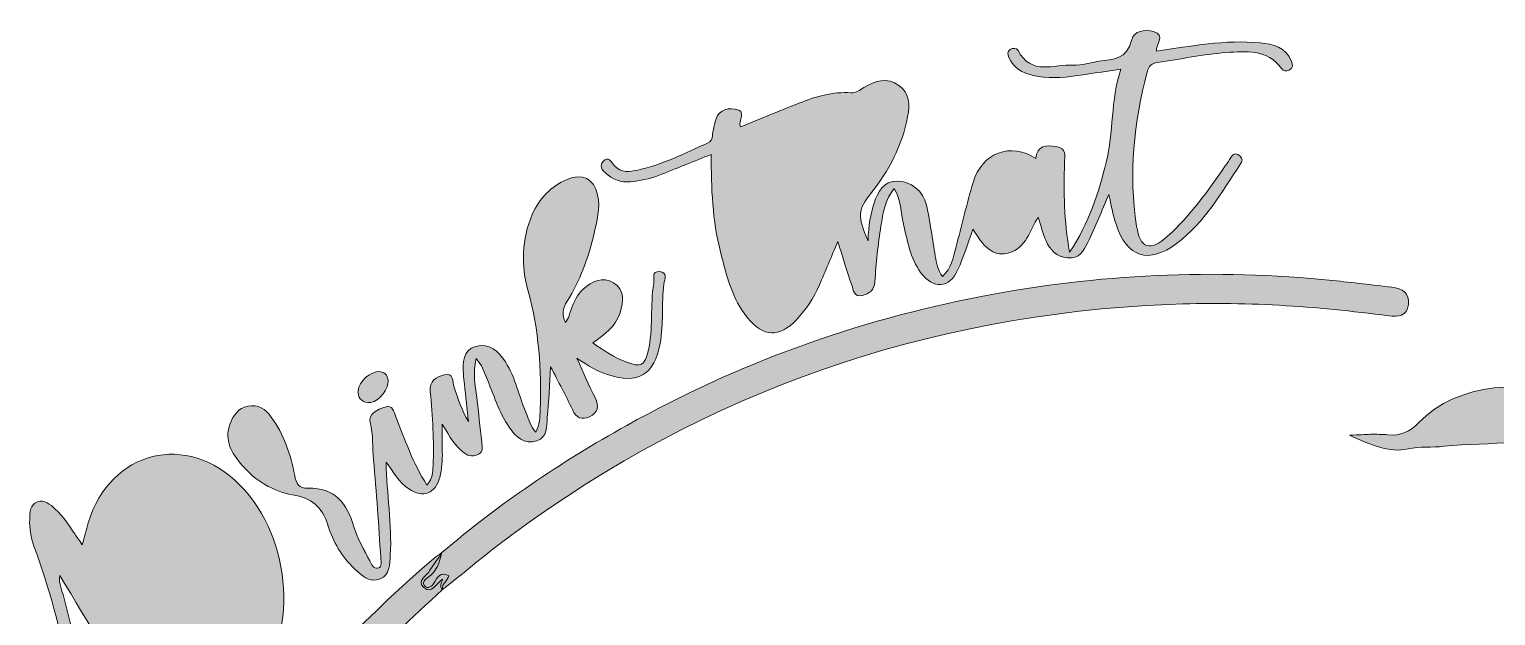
# Model space of a CAD drawing. Extents: x 99 to 981, y 16 to 1009.
# Drawn here: x 110 to 615, y 807 to 1009 of the extents above; entities that cross this region are included whole.
import ezdxf

# ---------------------------------------------------------------- set-up
doc = ezdxf.new("R2010")
doc.units = 0
doc.header["$MEASUREMENT"] = 0
doc.layers.add('Layer 1', color=7, linetype='Continuous')

# ---------------------------------------------------------------- blocks, each defined once
blk = doc.blocks.new('block 2')
at = {"layer": 'Layer 1', "true_color": 0x010101}
h = blk.add_hatch(color=18, dxfattribs=at)
h.dxf.hatch_style = 2
edge = h.paths.add_edge_path()
edge.add_spline(control_points=[(398.61, 935.72), (398.77, 941.11), (399.46, 944.98), (400.7, 948.73), (402.01, 952.7), (403.79, 956.24), (408.72, 956.34), (413.06, 956.43), (417.73, 952.81), (418.74, 948.08), (419.99, 942.27), (420.76, 936.36), (421.74, 930.5), (422.15, 928.09), (422.61, 925.7), (424.28, 923.48), (427.33, 926.28), (427.84, 929.98), (428.8, 933.37), (430.9, 940.84), (432.53, 948.45), (434.75, 955.89), (437.79, 966.07), (447.93, 969.89), (456.4, 964.05), (456.75, 968.82), (459.99, 968.65), (463.36, 968.21), (467.14, 967.72), (466.29, 964.92), (466.24, 962.47), (466.03, 952.67), (465.96, 942.87), (468.01, 931.84), (474.79, 941.95), (478.03, 952.43), (480.6, 962.78), (483.16, 973.06), (482.11, 984.09), (485.62, 994.86), (479.54, 993.97), (474, 993.09), (468.44, 992.37), (463.47, 991.72), (458.49, 991.65), (453.62, 993.21), (450.62, 994.16), (448.4, 996.03), (447.09, 998.91), (446.66, 999.86), (446.54, 1000.94), (447.55, 1001.59), (448.44, 1002.17), (449.79, 1002.25), (450.26, 1001.33), (454.72, 992.52), (462.65, 996.61), (469.28, 996.26), (472.2, 996.11), (475.17, 997.2), (478.13, 997.58), (483.01, 998.21), (487.85, 998.32), (489.34, 1004.79), (490.15, 1008.26), (493.84, 1008.58), (496.86, 1007.79), (501.31, 1006.61), (497.64, 1003.54), (497.91, 1001.03), (509.82, 1002.8), (521.58, 1005.07), (533.56, 1003.91), (538.08, 1003.47), (542.46, 1002.45), (544.4, 997.5), (544.85, 996.37), (545.08, 995.29), (543.65, 994.54), (542.56, 993.97), (541.56, 994.27), (540.98, 995.06), (536.06, 1001.87), (528.71, 1001.04), (521.93, 1000.57), (514.02, 1000.01), (506.2, 998.26), (498.32, 997.19), (496.18, 996.9), (495.29, 996.07), (494.73, 993.94), (490.15, 976.44), (488.2, 958.77), (491.07, 940.8), (492.31, 933.02), (495.72, 931.92), (501.72, 937.33), (509.55, 944.39), (515.63, 952.95), (521.62, 961.56), (522.28, 962.51), (522.92, 963.48), (523.52, 964.47), (524.26, 965.71), (525.19, 966.05), (526.38, 965.15), (527.41, 964.37), (527.75, 963.66), (526.86, 962.3), (520.4, 952.44), (514.51, 942.11), (504.84, 934.85), (495.21, 927.63), (487.77, 930), (483.98, 941.5), (482.89, 944.77), (482.32, 948.21), (481.5, 951.67), (479.08, 946.1), (476.85, 940.51), (474.23, 935.12), (472.89, 932.37), (471.36, 929.44), (467.27, 929.88), (463.49, 930.29), (461.28, 932.6), (459.88, 935.7), (458.75, 938.19), (458.15, 940.93), (457.2, 943.94), (454.26, 939.34), (453.15, 933.36), (447.12, 931.64), (442.44, 930.3), (439.2, 932.36), (434.73, 939.71), (432.96, 934.92), (431.54, 930.25), (429.55, 925.83), (426.61, 919.29), (421.05, 918.91), (416.72, 924.86), (413.11, 929.8), (412.16, 935.74), (410.81, 941.54), (409.88, 945.5), (409.98, 949.76), (407.59, 953.81), (404.43, 949.84), (403.73, 945.29), (403.03, 940.9), (402.03, 934.54), (401.38, 928.1), (400.95, 921.66), (400.75, 918.67), (399.05, 917.59), (396.73, 916.97), (393.76, 916.17), (393.58, 918.87), (392.99, 920.53), (391.31, 925.27), (389.91, 930.1), (388.19, 935.53), (385.92, 930.16), (383.94, 925.33), (381.85, 920.55), (379.91, 916.1), (377.27, 912.04), (373.93, 908.53), (368.08, 902.38), (362.52, 902.59), (357.15, 909.2), (351.78, 915.82), (349.83, 923.91), (347.79, 931.94), (345.04, 942.82), (344.55, 953.92), (344.64, 965.51), (338.79, 963.17), (333.17, 960.99), (327.61, 958.65), (324.51, 957.35), (321.3, 956.65), (318.02, 956.19), (314.8, 955.74), (311.64, 956.19), (309.09, 958.37), (307.77, 959.49), (305.74, 961), (307.27, 962.91), (309.24, 965.35), (310.22, 962.81), (311.36, 961.53), (313.62, 958.99), (316.65, 959.59), (319.31, 960.13), (327.81, 961.89), (335.47, 965.92), (343.33, 969.4), (344.61, 969.96), (344.93, 970.76), (345.03, 972.04), (345.14, 973.5), (345.63, 974.93), (345.9, 976.38), (346.61, 980.32), (349.4, 981.62), (352.84, 981.14), (357.11, 980.55), (353.73, 977.11), (354.65, 974.95), (361.4, 977.7), (368.07, 980.49), (374.79, 983.13), (380.53, 985.39), (386.41, 987.19), (392.68, 986.74), (394.59, 986.6), (395.75, 987.65), (397.14, 988.52), (401.03, 990.97), (405.21, 992.17), (409.24, 989.27), (412.91, 986.63), (413.03, 982.69), (412.24, 978.48), (410.36, 968.45), (405.66, 959.79), (399.46, 951.93), (395.24, 946.57), (394.76, 944.31), (398.61, 935.72)], knot_values=[0, 0, 0, 0, 1, 1, 1, 2, 2, 2, 3, 3, 3, 4, 4, 4, 5, 5, 5, 6, 6, 6, 7, 7, 7, 8, 8, 8, 9, 9, 9, 10, 10, 10, 11, 11, 11, 12, 12, 12, 13, 13, 13, 14, 14, 14, 15, 15, 15, 16, 16, 16, 17, 17, 17, 18, 18, 18, 19, 19, 19, 20, 20, 20, 21, 21, 21, 22, 22, 22, 23, 23, 23, 24, 24, 24, 25, 25, 25, 26, 26, 26, 27, 27, 27, 28, 28, 28, 29, 29, 29, 30, 30, 30, 31, 31, 31, 32, 32, 32, 33, 33, 33, 34, 34, 34, 35, 35, 35, 36, 36, 36, 37, 37, 37, 38, 38, 38, 39, 39, 39, 40, 40, 40, 41, 41, 41, 42, 42, 42, 43, 43, 43, 44, 44, 44, 45, 45, 45, 46, 46, 46, 47, 47, 47, 48, 48, 48, 49, 49, 49, 50, 50, 50, 51, 51, 51, 52, 52, 52, 53, 53, 53, 54, 54, 54, 55, 55, 55, 56, 56, 56, 57, 57, 57, 58, 58, 58, 59, 59, 59, 60, 60, 60, 61, 61, 61, 62, 62, 62, 63, 63, 63, 64, 64, 64, 65, 65, 65, 66, 66, 66, 67, 67, 67, 68, 68, 68, 69, 69, 69, 70, 70, 70, 71, 71, 71, 72, 72, 72, 73, 73, 73, 74, 74, 74, 75, 75, 75, 76, 76, 76, 77, 77, 77, 77], degree=3, periodic=1)
h = blk.add_hatch(color=18, dxfattribs=at)
h.dxf.hatch_style = 2
edge = h.paths.add_edge_path()
edge.add_spline(control_points=[(246.73, 851.66), (248.74, 854.05), (248.75, 856.18), (248.84, 858.31), (249.19, 866.82), (248.64, 875.3), (247.87, 883.75), (247.52, 887.63), (249.96, 888.9), (252.63, 889.6), (256.06, 890.5), (255.4, 887.15), (256.04, 885.38), (257.47, 881.39), (258.73, 877.34), (260.98, 873.5), (260.53, 877.79), (260.07, 882.08), (259.61, 886.38), (259.49, 887.53), (259.27, 888.68), (259.26, 889.83), (259.22, 893.69), (258.86, 898.11), (263.52, 899.42), (268.16, 900.72), (271.41, 897.74), (273.77, 894.03), (277.27, 888.54), (278.42, 882.07), (281.01, 876.19), (281.92, 874.13), (282.29, 871.79), (284.24, 869.9), (285.64, 872.45), (285.62, 875), (285.7, 877.55), (286.16, 891.37), (285.34, 904.98), (281.55, 918.44), (279.09, 927.2), (279.3, 936.22), (282.99, 944.84), (285.39, 950.45), (289.37, 954.47), (294.97, 956.87), (300.27, 959.14), (304.19, 957.21), (305.46, 951.61), (306.52, 946.91), (305.25, 942.41), (304.18, 937.86), (302.26, 929.76), (299.41, 922.02), (295.02, 914.96), (293.44, 912.43), (293.01, 910.26), (294.41, 907.63), (295.67, 909.01), (295.77, 910.82), (296.44, 912.4), (297.47, 914.84), (298.48, 917.32), (300.57, 919.14), (303.64, 921.84), (307.22, 923.55), (310.93, 921.29), (314.83, 918.91), (314.46, 914.88), (313.21, 910.99), (311.69, 906.29), (308.01, 903.45), (303.79, 900.66), (307.64, 897.81), (311.39, 895.55), (315.54, 893.97), (320.44, 892.1), (321.7, 892.8), (322.89, 897.81), (324.71, 905.48), (323.5, 913.4), (324.83, 921.11), (325.09, 922.65), (323.84, 925.45), (326.89, 925.15), (329.65, 924.87), (328.56, 922.57), (328.32, 920.8), (327.39, 914.05), (328.31, 907.23), (327.02, 900.44), (324.96, 889.58), (319.53, 886.19), (308.85, 889.69), (305.43, 890.81), (302.4, 892.62), (298.36, 895.32), (300.77, 890.03), (302.5, 885.81), (304.59, 881.78), (306.14, 878.78), (305.59, 876.57), (302.7, 875.19), (300.06, 873.93), (298.11, 874.74), (296.79, 877.66), (294.6, 882.44), (292.04, 887.05), (289.3, 892.39), (288.92, 886.14), (288.67, 880.49), (288.17, 874.86), (287.9, 871.85), (288.32, 868.13), (284.58, 866.89), (280.15, 865.43), (277.32, 868.26), (275.07, 871.55), (271.46, 876.79), (269.66, 882.9), (267.21, 888.69), (266.33, 890.78), (265.73, 893), (263.7, 895.19), (262.45, 890.37), (263.3, 886.08), (263.87, 881.75), (264.54, 876.65), (264.98, 871.52), (265.59, 866.41), (265.77, 864.9), (266.24, 863.33), (264.65, 862.35), (262.93, 861.29), (261.21, 861.5), (259.55, 862.7), (256.5, 864.91), (254.68, 868.08), (252.01, 872.65), (252.01, 868.58), (251.96, 865.89), (252.02, 863.21), (252.09, 860.19), (251.87, 857.21), (251.14, 854.28), (249.75, 848.72), (245.34, 847.07), (240.5, 850.3), (237.09, 852.57), (235.25, 856.21), (232.65, 859.48), (232.86, 848.64), (234.74, 838.14), (234.11, 827.52), (233.92, 824.33), (233.91, 820.71), (230.63, 819.34), (227.12, 817.86), (224.32, 820.45), (221.87, 822.74), (217.41, 826.92), (214.32, 832.14), (212.62, 837.86), (210.72, 844.28), (206.82, 847.17), (200.44, 848.31), (193.6, 849.53), (187.69, 853.1), (183.11, 858.4), (179.59, 862.49), (176.73, 866.97), (178.98, 872.83), (180.11, 875.77), (181.78, 878.17), (185.06, 878.82), (188.61, 879.51), (191.15, 877.85), (193.14, 875.07), (197.47, 869.03), (199.8, 862.16), (201.18, 854.97), (201.71, 852.15), (202.54, 850.46), (205.78, 850.56), (214.98, 850.86), (219.23, 845.41), (221.59, 837.23), (222.77, 833.15), (225.08, 829.39), (227.03, 825.56), (227.59, 824.44), (228.37, 822.75), (229.82, 823.09), (231.47, 823.48), (230.92, 825.33), (230.84, 826.55), (230.07, 837.82), (229.4, 849.1), (228.3, 860.35), (227.88, 864.61), (228.32, 868.89), (227.22, 873.2), (226.46, 876.21), (229.68, 877.65), (232.21, 878.49), (235.07, 879.45), (235.3, 876.89), (236.02, 875.09), (239.14, 867.3), (241.83, 859.3), (246.73, 851.66)], knot_values=[0, 0, 0, 0, 1, 1, 1, 2, 2, 2, 3, 3, 3, 4, 4, 4, 5, 5, 5, 6, 6, 6, 7, 7, 7, 8, 8, 8, 9, 9, 9, 10, 10, 10, 11, 11, 11, 12, 12, 12, 13, 13, 13, 14, 14, 14, 15, 15, 15, 16, 16, 16, 17, 17, 17, 18, 18, 18, 19, 19, 19, 20, 20, 20, 21, 21, 21, 22, 22, 22, 23, 23, 23, 24, 24, 24, 25, 25, 25, 26, 26, 26, 27, 27, 27, 28, 28, 28, 29, 29, 29, 30, 30, 30, 31, 31, 31, 32, 32, 32, 33, 33, 33, 34, 34, 34, 35, 35, 35, 36, 36, 36, 37, 37, 37, 38, 38, 38, 39, 39, 39, 40, 40, 40, 41, 41, 41, 42, 42, 42, 43, 43, 43, 44, 44, 44, 45, 45, 45, 46, 46, 46, 47, 47, 47, 48, 48, 48, 49, 49, 49, 50, 50, 50, 51, 51, 51, 52, 52, 52, 53, 53, 53, 54, 54, 54, 55, 55, 55, 56, 56, 56, 57, 57, 57, 58, 58, 58, 59, 59, 59, 60, 60, 60, 61, 61, 61, 62, 62, 62, 63, 63, 63, 64, 64, 64, 65, 65, 65, 66, 66, 66, 67, 67, 67, 68, 68, 68, 69, 69, 69, 70, 70, 70, 70], degree=3, periodic=1)
at = {"layer": 'Layer 1', "true_color": 0x2e2c3b}
h = blk.add_hatch(color=250, dxfattribs=at)
h.dxf.hatch_style = 2
edge = h.paths.add_edge_path()
edge.add_spline(control_points=[(251.88, 828.4), (271.56, 845.22), (292.93, 859.59), (315.52, 872.19), (353.8, 893.56), (394.54, 908.28), (437.52, 916.6), (477.59, 924.35), (518.02, 926.21), (558.67, 922.08), (565.44, 921.39), (572.19, 920.56), (578.95, 919.79), (582.52, 919.39), (585.16, 917.83), (584.69, 913.8), (584.21, 909.79), (581.11, 909.47), (577.9, 909.9), (552.79, 913.29), (527.57, 914.94), (502.26, 913.87), (418.83, 910.33), (343.23, 884.17), (275.94, 834.49), (267.79, 828.47), (260.04, 821.93), (252.11, 815.64), (250.77, 816.74), (251.85, 817.92), (252.06, 819.2), (249.99, 817.8), (248.37, 814.01), (245.69, 816.33), (242.93, 818.73), (246.66, 820.38), (247.77, 822.31), (249, 824.44), (250.64, 826.29), (251.88, 828.4)], knot_values=[0, 0, 0, 0, 1, 1, 1, 2, 2, 2, 3, 3, 3, 4, 4, 4, 5, 5, 5, 6, 6, 6, 7, 7, 7, 8, 8, 8, 9, 9, 9, 10, 10, 10, 11, 11, 11, 12, 12, 12, 13, 13, 13, 13], degree=3, periodic=1)
at = {"layer": 'Layer 1', "true_color": 0x060606}
h = blk.add_hatch(color=18, dxfattribs=at)
h.dxf.hatch_style = 2
edge = h.paths.add_edge_path()
edge.add_spline(control_points=[(230.44, 890.7), (232.61, 890.45), (233.51, 889.02), (233.3, 886.66), (233.02, 883.59), (229.07, 879.63), (226.33, 880.04), (224.16, 880.36), (222.81, 881.75), (223.03, 884.19), (223.3, 887.3), (227.21, 890.88), (230.44, 890.7)], knot_values=[0, 0, 0, 0, 1, 1, 1, 2, 2, 2, 3, 3, 3, 4, 4, 4, 4], degree=3, periodic=1)
at = {"layer": 'Layer 1', "true_color": 0x283339}
h = blk.add_hatch(color=250, dxfattribs=at)
h.dxf.hatch_style = 2
edge = h.paths.add_edge_path()
edge.add_spline(control_points=[(684.63, 882.95), (690.21, 878.53), (695.9, 874.29), (700.48, 868.71), (705.12, 863.05), (712.26, 860.01), (716.47, 853.82), (717.68, 852.04), (719.53, 850.56), (720.27, 848.62), (724.14, 838.53), (734.29, 837.33), (742.15, 832.98), (744.49, 831.68), (747.41, 832.98), (750.03, 833.29), (759.91, 834.49), (769.12, 832.73), (776.52, 825.91), (782.35, 820.54), (790.38, 821.74), (796.64, 817.99), (797.99, 817.18), (799.64, 816.85), (801.22, 816.26), (802.14, 818.34), (800.9, 819.74), (800.03, 820.97), (796.34, 826.19), (794.03, 831.98), (792.38, 838.1), (791.8, 840.24), (790.53, 841.75), (788.44, 842.84), (774.28, 850.21), (767.84, 863.39), (763.03, 877.59), (761.4, 882.42), (763.53, 887.83), (760.95, 893.05), (764.65, 892.67), (764.78, 889.98), (765.18, 888.23), (766.09, 884.23), (768.44, 881.58), (771.42, 879), (779.6, 871.94), (787.46, 864.54), (792.17, 854.52), (792.79, 853.19), (793.54, 851.67), (793.44, 850.3), (792.51, 837.05), (799.93, 826.6), (804.99, 815.38), (806.18, 812.72), (807.95, 810.32), (809.45, 807.79), (809.38, 806.16), (808.55, 806.2), (807.44, 806.87), (803.26, 813.44), (796.46, 815.42), (789.6, 817.87), (777.17, 822.31), (766.54, 816.91), (755.36, 813.23), (742.3, 808.92), (728.84, 807.47), (715.08, 809.28), (706.36, 810.43), (698.11, 813.21), (689.77, 815.77), (687.92, 816.34), (686.2, 817.24), (684.37, 815.18), (674.26, 803.73), (660.37, 800.37), (646.21, 798.12), (635.73, 796.46), (625.48, 794.43), (616.02, 789.39), (614.34, 788.49), (611.65, 788.52), (608.43, 789.33), (620.57, 794.22), (629.15, 802.98), (638.16, 811.38), (652.39, 824.65), (669.56, 832.81), (688.31, 837.67), (692.94, 838.87), (697.5, 840.15), (702.16, 843), (696.47, 846.28), (691.58, 847.93), (685.19, 845.58), (672.26, 840.85), (658.98, 842.22), (645.97, 845.74), (642.28, 846.74), (638.94, 846.89), (635.29, 845.92), (630.1, 844.56), (624.95, 842.62), (618.43, 843.1), (628.54, 849.26), (638.73, 853.01), (648.21, 858.13), (656.95, 862.85), (665.56, 867.23), (675.93, 865.75), (681.3, 864.99), (686.11, 862.91), (690.56, 859.92), (691.64, 859.2), (693.11, 858.17), (693.28, 857.11), (694.78, 847.98), (702.8, 847.6), (709.15, 845.01), (710.52, 844.45), (712.08, 843.99), (713.51, 844.08), (715.72, 844.23), (718.53, 841.6), (719.86, 844.07), (720.87, 845.96), (718.61, 848.53), (717.16, 850.1), (705.76, 862.5), (694.58, 875.19), (675.19, 873.93), (665.77, 873.32), (656.26, 873.96), (646.78, 874), (645.98, 874.01), (645.04, 873.96), (644.39, 873.56), (629.7, 864.51), (612.97, 866.65), (596.95, 864.99), (592.84, 864.57), (588.68, 864.96), (584.55, 864.09), (577.81, 862.67), (571.84, 865.5), (564.36, 868.78), (567.71, 868.94), (569.66, 869.1), (571.62, 869.12), (573.61, 869.14), (575.62, 869.13), (577.6, 868.95), (581.91, 868.54), (585.31, 870.05), (588.27, 873.18), (601.3, 886.92), (626.27, 889.02), (642.4, 879.87), (647.54, 876.95), (652.63, 875.61), (658.44, 875.73), (668.08, 875.93), (677.74, 875.79), (687.77, 875.79), (687.14, 878.71), (684.53, 879.73), (683.39, 881.77), (683.55, 882.43), (683.97, 882.82), (684.63, 882.95)], knot_values=[0, 0, 0, 0, 1, 1, 1, 2, 2, 2, 3, 3, 3, 4, 4, 4, 5, 5, 5, 6, 6, 6, 7, 7, 7, 8, 8, 8, 9, 9, 9, 10, 10, 10, 11, 11, 11, 12, 12, 12, 13, 13, 13, 14, 14, 14, 15, 15, 15, 16, 16, 16, 17, 17, 17, 18, 18, 18, 19, 19, 19, 20, 20, 20, 21, 21, 21, 22, 22, 22, 23, 23, 23, 24, 24, 24, 25, 25, 25, 26, 26, 26, 27, 27, 27, 28, 28, 28, 29, 29, 29, 30, 30, 30, 31, 31, 31, 32, 32, 32, 33, 33, 33, 34, 34, 34, 35, 35, 35, 36, 36, 36, 37, 37, 37, 38, 38, 38, 39, 39, 39, 40, 40, 40, 41, 41, 41, 42, 42, 42, 43, 43, 43, 44, 44, 44, 45, 45, 45, 46, 46, 46, 47, 47, 47, 48, 48, 48, 49, 49, 49, 50, 50, 50, 51, 51, 51, 52, 52, 52, 53, 53, 53, 54, 54, 54, 55, 55, 55, 56, 56, 56, 57, 57, 57, 57], degree=3, periodic=1)
at = {"layer": 'Layer 1', "true_color": 0x010101}
h = blk.add_hatch(color=18, dxfattribs=at)
h.dxf.hatch_style = 2
edge = h.paths.add_edge_path()
edge.add_spline(control_points=[(150.61, 770.12), (140.18, 787.47), (130.4, 803.74), (120.29, 820.55), (119.89, 817.48), (121.08, 815.32), (121.69, 813.09), (124.98, 800.89), (127.61, 788.56), (127.07, 775.84), (126.67, 766.58), (124.54, 757.77), (118.11, 750.63), (116.93, 749.33), (115.53, 746.63), (113.43, 748.62), (111.79, 750.16), (113.71, 751.82), (114.95, 753.2), (123.45, 762.73), (123.91, 774.27), (122.73, 786.03), (121.19, 801.45), (116.57, 816.13), (111.39, 830.64), (110.31, 833.68), (109.82, 836.76), (109.94, 839.93), (110.02, 842.25), (109.96, 844.93), (112.62, 845.89), (115.15, 846.8), (116.99, 844.99), (118.73, 843.4), (121.46, 840.92), (123.47, 837.85), (125.48, 834.8), (126.21, 833.71), (126.97, 832.65), (128.05, 831.09), (128.83, 833.94), (129.42, 836.28), (130.11, 838.59), (137.63, 863.64), (164.1, 870.18), (182.46, 851.54), (200.62, 833.11), (202.63, 799.1), (186.6, 780.96), (181.34, 775), (174.96, 770.55), (167.47, 767.92), (164.38, 766.84), (163.9, 765.47), (164.93, 762.46), (166.78, 757.01), (166.97, 751.24), (165.49, 745.73), (161.85, 732.14), (144.78, 725.31), (132.51, 732.28), (131.04, 733.12), (129.37, 733.91), (130.6, 736.04), (131.65, 737.86), (132.96, 737.18), (134.4, 736.38), (136.58, 735.17), (138.97, 734.47), (141.47, 734.22), (150.31, 733.36), (155.88, 737.98), (156.41, 746.81), (156.58, 749.61), (156.39, 752.47), (156.05, 755.27), (155.35, 761.02), (153.67, 765.25), (146.85, 767.31), (137.55, 770.12), (132.64, 777.76), (131.56, 787.52), (131.36, 789.39), (130.92, 792.12), (133.71, 792.29), (136.51, 792.47), (135.65, 789.73), (135.83, 788.12), (136.8, 779.49), (141.57, 773.91), (150.61, 770.12)], knot_values=[0, 0, 0, 0, 1, 1, 1, 2, 2, 2, 3, 3, 3, 4, 4, 4, 5, 5, 5, 6, 6, 6, 7, 7, 7, 8, 8, 8, 9, 9, 9, 10, 10, 10, 11, 11, 11, 12, 12, 12, 13, 13, 13, 14, 14, 14, 15, 15, 15, 16, 16, 16, 17, 17, 17, 18, 18, 18, 19, 19, 19, 20, 20, 20, 21, 21, 21, 22, 22, 22, 23, 23, 23, 24, 24, 24, 25, 25, 25, 26, 26, 26, 27, 27, 27, 28, 28, 28, 29, 29, 29, 30, 30, 30, 30], degree=3, periodic=1)
at = {"layer": 'Layer 1', "true_color": 0x23242c}
h = blk.add_hatch(color=250, dxfattribs=at)
h.dxf.hatch_style = 2
edge = h.paths.add_edge_path()
edge.add_spline(control_points=[(251.88, 828.4), (251.04, 825.08), (250.17, 821.81), (246.98, 819.78), (246.04, 819.18), (244.95, 818), (245.89, 816.96), (247.1, 815.63), (248.61, 816.91), (249.14, 817.84), (250.35, 819.94), (251.29, 821.9), (254.26, 820.4), (253.93, 818.61), (251.61, 817.74), (252.11, 815.64), (231, 796.7), (211.55, 776.25), (194.76, 753.32), (162.92, 709.85), (141.27, 661.82), (130.09, 609.07), (128.03, 599.33), (126.18, 589.56), (125, 579.66), (124.56, 575.94), (124.03, 572.02), (118.98, 572.06), (115.21, 572.09), (113.57, 575.32), (114.33, 580.85), (119.7, 619.38), (130.11, 656.47), (146.42, 691.83), (170.61, 744.32), (205.18, 788.91), (249.07, 826.35), (249.95, 827.1), (250.94, 827.72), (251.88, 828.4)], knot_values=[0, 0, 0, 0, 1, 1, 1, 2, 2, 2, 3, 3, 3, 4, 4, 4, 5, 5, 5, 6, 6, 6, 7, 7, 7, 8, 8, 8, 9, 9, 9, 10, 10, 10, 11, 11, 11, 12, 12, 12, 13, 13, 13, 13], degree=3, periodic=1)
at = {"layer": 'Layer 1', "lineweight": 0}
for points, knots in [([(398.61, 935.72), (398.77, 941.11), (399.46, 944.98), (400.7, 948.73), (402.01, 952.7), (403.79, 956.24), (408.72, 956.34), (413.06, 956.43), (417.73, 952.81), (418.74, 948.08), (419.99, 942.27), (420.76, 936.36), (421.74, 930.5), (422.15, 928.09), (422.61, 925.7), (424.28, 923.48), (427.33, 926.28), (427.84, 929.98), (428.8, 933.37), (430.9, 940.84), (432.53, 948.45), (434.75, 955.89), (437.79, 966.07), (447.93, 969.89), (456.4, 964.05), (456.75, 968.82), (459.99, 968.65), (463.36, 968.21), (467.14, 967.72), (466.29, 964.92), (466.24, 962.47), (466.03, 952.67), (465.96, 942.87), (468.01, 931.84), (474.79, 941.95), (478.03, 952.43), (480.6, 962.78), (483.16, 973.06), (482.11, 984.09), (485.62, 994.86), (479.54, 993.97), (474, 993.09), (468.44, 992.37), (463.47, 991.72), (458.49, 991.65), (453.62, 993.21), (450.62, 994.16), (448.4, 996.03), (447.09, 998.91), (446.66, 999.86), (446.54, 1000.94), (447.55, 1001.59), (448.44, 1002.17), (449.79, 1002.25), (450.26, 1001.33), (454.72, 992.52), (462.65, 996.61), (469.28, 996.26), (472.2, 996.11), (475.17, 997.2), (478.13, 997.58), (483.01, 998.21), (487.85, 998.32), (489.34, 1004.79), (490.15, 1008.26), (493.84, 1008.58), (496.86, 1007.79), (501.31, 1006.61), (497.64, 1003.54), (497.91, 1001.03), (509.82, 1002.8), (521.58, 1005.07), (533.56, 1003.91), (538.08, 1003.47), (542.46, 1002.45), (544.4, 997.5), (544.85, 996.37), (545.08, 995.29), (543.65, 994.54), (542.56, 993.97), (541.56, 994.27), (540.98, 995.06), (536.06, 1001.87), (528.71, 1001.04), (521.93, 1000.57), (514.02, 1000.01), (506.2, 998.26), (498.32, 997.19), (496.18, 996.9), (495.29, 996.07), (494.73, 993.94), (490.15, 976.44), (488.2, 958.77), (491.07, 940.8), (492.31, 933.02), (495.72, 931.92), (501.72, 937.33), (509.55, 944.39), (515.63, 952.95), (521.62, 961.56), (522.28, 962.51), (522.92, 963.48), (523.52, 964.47), (524.26, 965.71), (525.19, 966.05), (526.38, 965.15), (527.41, 964.37), (527.75, 963.66), (526.86, 962.3), (520.4, 952.44), (514.51, 942.11), (504.84, 934.85), (495.21, 927.63), (487.77, 930), (483.98, 941.5), (482.89, 944.77), (482.32, 948.21), (481.5, 951.67), (479.08, 946.1), (476.85, 940.51), (474.23, 935.12), (472.89, 932.37), (471.36, 929.44), (467.27, 929.88), (463.49, 930.29), (461.28, 932.6), (459.88, 935.7), (458.75, 938.19), (458.15, 940.93), (457.2, 943.94), (454.26, 939.34), (453.15, 933.36), (447.12, 931.64), (442.44, 930.3), (439.2, 932.36), (434.73, 939.71), (432.96, 934.92), (431.54, 930.25), (429.55, 925.83), (426.61, 919.29), (421.05, 918.91), (416.72, 924.86), (413.11, 929.8), (412.16, 935.74), (410.81, 941.54), (409.88, 945.5), (409.98, 949.76), (407.59, 953.81), (404.43, 949.84), (403.73, 945.29), (403.03, 940.9), (402.03, 934.54), (401.38, 928.1), (400.95, 921.66), (400.75, 918.67), (399.05, 917.59), (396.73, 916.97), (393.76, 916.17), (393.58, 918.87), (392.99, 920.53), (391.31, 925.27), (389.91, 930.1), (388.19, 935.53), (385.92, 930.16), (383.94, 925.33), (381.85, 920.55), (379.91, 916.1), (377.27, 912.04), (373.93, 908.53), (368.08, 902.38), (362.52, 902.59), (357.15, 909.2), (351.78, 915.82), (349.83, 923.91), (347.79, 931.94), (345.04, 942.82), (344.55, 953.92), (344.64, 965.51), (338.79, 963.17), (333.17, 960.99), (327.61, 958.65), (324.51, 957.35), (321.3, 956.65), (318.02, 956.19), (314.8, 955.74), (311.64, 956.19), (309.09, 958.37), (307.77, 959.49), (305.74, 961), (307.27, 962.91), (309.24, 965.35), (310.22, 962.81), (311.36, 961.53), (313.62, 958.99), (316.65, 959.59), (319.31, 960.13), (327.81, 961.89), (335.47, 965.92), (343.33, 969.4), (344.61, 969.96), (344.93, 970.76), (345.03, 972.04), (345.14, 973.5), (345.63, 974.93), (345.9, 976.38), (346.61, 980.32), (349.4, 981.62), (352.84, 981.14), (357.11, 980.55), (353.73, 977.11), (354.65, 974.95), (361.4, 977.7), (368.07, 980.49), (374.79, 983.13), (380.53, 985.39), (386.41, 987.19), (392.68, 986.74), (394.59, 986.6), (395.75, 987.65), (397.14, 988.52), (401.03, 990.97), (405.21, 992.17), (409.24, 989.27), (412.91, 986.63), (413.03, 982.69), (412.24, 978.48), (410.36, 968.45), (405.66, 959.79), (399.46, 951.93), (395.24, 946.57), (394.76, 944.31), (398.61, 935.72)], [0, 0, 0, 0, 1, 1, 1, 2, 2, 2, 3, 3, 3, 4, 4, 4, 5, 5, 5, 6, 6, 6, 7, 7, 7, 8, 8, 8, 9, 9, 9, 10, 10, 10, 11, 11, 11, 12, 12, 12, 13, 13, 13, 14, 14, 14, 15, 15, 15, 16, 16, 16, 17, 17, 17, 18, 18, 18, 19, 19, 19, 20, 20, 20, 21, 21, 21, 22, 22, 22, 23, 23, 23, 24, 24, 24, 25, 25, 25, 26, 26, 26, 27, 27, 27, 28, 28, 28, 29, 29, 29, 30, 30, 30, 31, 31, 31, 32, 32, 32, 33, 33, 33, 34, 34, 34, 35, 35, 35, 36, 36, 36, 37, 37, 37, 38, 38, 38, 39, 39, 39, 40, 40, 40, 41, 41, 41, 42, 42, 42, 43, 43, 43, 44, 44, 44, 45, 45, 45, 46, 46, 46, 47, 47, 47, 48, 48, 48, 49, 49, 49, 50, 50, 50, 51, 51, 51, 52, 52, 52, 53, 53, 53, 54, 54, 54, 55, 55, 55, 56, 56, 56, 57, 57, 57, 58, 58, 58, 59, 59, 59, 60, 60, 60, 61, 61, 61, 62, 62, 62, 63, 63, 63, 64, 64, 64, 65, 65, 65, 66, 66, 66, 67, 67, 67, 68, 68, 68, 69, 69, 69, 70, 70, 70, 71, 71, 71, 72, 72, 72, 73, 73, 73, 74, 74, 74, 75, 75, 75, 76, 76, 76, 77, 77, 77, 77]), ([(246.73, 851.66), (248.74, 854.05), (248.75, 856.18), (248.84, 858.31), (249.19, 866.82), (248.64, 875.3), (247.87, 883.75), (247.52, 887.63), (249.96, 888.9), (252.63, 889.6), (256.06, 890.5), (255.4, 887.15), (256.04, 885.38), (257.47, 881.39), (258.73, 877.34), (260.98, 873.5), (260.53, 877.79), (260.07, 882.08), (259.61, 886.38), (259.49, 887.53), (259.27, 888.68), (259.26, 889.83), (259.22, 893.69), (258.86, 898.11), (263.52, 899.42), (268.16, 900.72), (271.41, 897.74), (273.77, 894.03), (277.27, 888.54), (278.42, 882.07), (281.01, 876.19), (281.92, 874.13), (282.29, 871.79), (284.24, 869.9), (285.64, 872.45), (285.62, 875), (285.7, 877.55), (286.16, 891.37), (285.34, 904.98), (281.55, 918.44), (279.09, 927.2), (279.3, 936.22), (282.99, 944.84), (285.39, 950.45), (289.37, 954.47), (294.97, 956.87), (300.27, 959.14), (304.19, 957.21), (305.46, 951.61), (306.52, 946.91), (305.25, 942.41), (304.18, 937.86), (302.26, 929.76), (299.41, 922.02), (295.02, 914.96), (293.44, 912.43), (293.01, 910.26), (294.41, 907.63), (295.67, 909.01), (295.77, 910.82), (296.44, 912.4), (297.47, 914.84), (298.48, 917.32), (300.57, 919.14), (303.64, 921.84), (307.22, 923.55), (310.93, 921.29), (314.83, 918.91), (314.46, 914.88), (313.21, 910.99), (311.69, 906.29), (308.01, 903.45), (303.79, 900.66), (307.64, 897.81), (311.39, 895.55), (315.54, 893.97), (320.44, 892.1), (321.7, 892.8), (322.89, 897.81), (324.71, 905.48), (323.5, 913.4), (324.83, 921.11), (325.09, 922.65), (323.84, 925.45), (326.89, 925.15), (329.65, 924.87), (328.56, 922.57), (328.32, 920.8), (327.39, 914.05), (328.31, 907.23), (327.02, 900.44), (324.96, 889.58), (319.53, 886.19), (308.85, 889.69), (305.43, 890.81), (302.4, 892.62), (298.36, 895.32), (300.77, 890.03), (302.5, 885.81), (304.59, 881.78), (306.14, 878.78), (305.59, 876.57), (302.7, 875.19), (300.06, 873.93), (298.11, 874.74), (296.79, 877.66), (294.6, 882.44), (292.04, 887.05), (289.3, 892.39), (288.92, 886.14), (288.67, 880.49), (288.17, 874.86), (287.9, 871.85), (288.32, 868.13), (284.58, 866.89), (280.15, 865.43), (277.32, 868.26), (275.07, 871.55), (271.46, 876.79), (269.66, 882.9), (267.21, 888.69), (266.33, 890.78), (265.73, 893), (263.7, 895.19), (262.45, 890.37), (263.3, 886.08), (263.87, 881.75), (264.54, 876.65), (264.98, 871.52), (265.59, 866.41), (265.77, 864.9), (266.24, 863.33), (264.65, 862.35), (262.93, 861.29), (261.21, 861.5), (259.55, 862.7), (256.5, 864.91), (254.68, 868.08), (252.01, 872.65), (252.01, 868.58), (251.96, 865.89), (252.02, 863.21), (252.09, 860.19), (251.87, 857.21), (251.14, 854.28), (249.75, 848.72), (245.34, 847.07), (240.5, 850.3), (237.09, 852.57), (235.25, 856.21), (232.65, 859.48), (232.86, 848.64), (234.74, 838.14), (234.11, 827.52), (233.92, 824.33), (233.91, 820.71), (230.63, 819.34), (227.12, 817.86), (224.32, 820.45), (221.87, 822.74), (217.41, 826.92), (214.32, 832.14), (212.62, 837.86), (210.72, 844.28), (206.82, 847.17), (200.44, 848.31), (193.6, 849.53), (187.69, 853.1), (183.11, 858.4), (179.59, 862.49), (176.73, 866.97), (178.98, 872.83), (180.11, 875.77), (181.78, 878.17), (185.06, 878.82), (188.61, 879.51), (191.15, 877.85), (193.14, 875.07), (197.47, 869.03), (199.8, 862.16), (201.18, 854.97), (201.71, 852.15), (202.54, 850.46), (205.78, 850.56), (214.98, 850.86), (219.23, 845.41), (221.59, 837.23), (222.77, 833.15), (225.08, 829.39), (227.03, 825.56), (227.59, 824.44), (228.37, 822.75), (229.82, 823.09), (231.47, 823.48), (230.92, 825.33), (230.84, 826.55), (230.07, 837.82), (229.4, 849.1), (228.3, 860.35), (227.88, 864.61), (228.32, 868.89), (227.22, 873.2), (226.46, 876.21), (229.68, 877.65), (232.21, 878.49), (235.07, 879.45), (235.3, 876.89), (236.02, 875.09), (239.14, 867.3), (241.83, 859.3), (246.73, 851.66)], [0, 0, 0, 0, 1, 1, 1, 2, 2, 2, 3, 3, 3, 4, 4, 4, 5, 5, 5, 6, 6, 6, 7, 7, 7, 8, 8, 8, 9, 9, 9, 10, 10, 10, 11, 11, 11, 12, 12, 12, 13, 13, 13, 14, 14, 14, 15, 15, 15, 16, 16, 16, 17, 17, 17, 18, 18, 18, 19, 19, 19, 20, 20, 20, 21, 21, 21, 22, 22, 22, 23, 23, 23, 24, 24, 24, 25, 25, 25, 26, 26, 26, 27, 27, 27, 28, 28, 28, 29, 29, 29, 30, 30, 30, 31, 31, 31, 32, 32, 32, 33, 33, 33, 34, 34, 34, 35, 35, 35, 36, 36, 36, 37, 37, 37, 38, 38, 38, 39, 39, 39, 40, 40, 40, 41, 41, 41, 42, 42, 42, 43, 43, 43, 44, 44, 44, 45, 45, 45, 46, 46, 46, 47, 47, 47, 48, 48, 48, 49, 49, 49, 50, 50, 50, 51, 51, 51, 52, 52, 52, 53, 53, 53, 54, 54, 54, 55, 55, 55, 56, 56, 56, 57, 57, 57, 58, 58, 58, 59, 59, 59, 60, 60, 60, 61, 61, 61, 62, 62, 62, 63, 63, 63, 64, 64, 64, 65, 65, 65, 66, 66, 66, 67, 67, 67, 68, 68, 68, 69, 69, 69, 70, 70, 70, 70]), ([(251.88, 828.4), (271.56, 845.22), (292.93, 859.59), (315.52, 872.19), (353.8, 893.56), (394.54, 908.28), (437.52, 916.6), (477.59, 924.35), (518.02, 926.21), (558.67, 922.08), (565.44, 921.39), (572.19, 920.56), (578.95, 919.79), (582.52, 919.39), (585.16, 917.83), (584.69, 913.8), (584.21, 909.79), (581.11, 909.47), (577.9, 909.9), (552.79, 913.29), (527.57, 914.94), (502.26, 913.87), (418.83, 910.33), (343.23, 884.17), (275.94, 834.49), (267.79, 828.47), (260.04, 821.93), (252.11, 815.64), (250.77, 816.74), (251.85, 817.92), (252.06, 819.2), (249.99, 817.8), (248.37, 814.01), (245.69, 816.33), (242.93, 818.73), (246.66, 820.38), (247.77, 822.31), (249, 824.44), (250.64, 826.29), (251.88, 828.4)], [0, 0, 0, 0, 1, 1, 1, 2, 2, 2, 3, 3, 3, 4, 4, 4, 5, 5, 5, 6, 6, 6, 7, 7, 7, 8, 8, 8, 9, 9, 9, 10, 10, 10, 11, 11, 11, 12, 12, 12, 13, 13, 13, 13]), ([(230.44, 890.7), (232.61, 890.45), (233.51, 889.02), (233.3, 886.66), (233.02, 883.59), (229.07, 879.63), (226.33, 880.04), (224.16, 880.36), (222.81, 881.75), (223.03, 884.19), (223.3, 887.3), (227.21, 890.88), (230.44, 890.7)], [0, 0, 0, 0, 1, 1, 1, 2, 2, 2, 3, 3, 3, 4, 4, 4, 4]), ([(684.63, 882.95), (690.21, 878.53), (695.9, 874.29), (700.48, 868.71), (705.12, 863.05), (712.26, 860.01), (716.47, 853.82), (717.68, 852.04), (719.53, 850.56), (720.27, 848.62), (724.14, 838.53), (734.29, 837.33), (742.15, 832.98), (744.49, 831.68), (747.41, 832.98), (750.03, 833.29), (759.91, 834.49), (769.12, 832.73), (776.52, 825.91), (782.35, 820.54), (790.38, 821.74), (796.64, 817.99), (797.99, 817.18), (799.64, 816.85), (801.22, 816.26), (802.14, 818.34), (800.9, 819.74), (800.03, 820.97), (796.34, 826.19), (794.03, 831.98), (792.38, 838.1), (791.8, 840.24), (790.53, 841.75), (788.44, 842.84), (774.28, 850.21), (767.84, 863.39), (763.03, 877.59), (761.4, 882.42), (763.53, 887.83), (760.95, 893.05), (764.65, 892.67), (764.78, 889.98), (765.18, 888.23), (766.09, 884.23), (768.44, 881.58), (771.42, 879), (779.6, 871.94), (787.46, 864.54), (792.17, 854.52), (792.79, 853.19), (793.54, 851.67), (793.44, 850.3), (792.51, 837.05), (799.93, 826.6), (804.99, 815.38), (806.18, 812.72), (807.95, 810.32), (809.45, 807.79), (809.38, 806.16), (808.55, 806.2), (807.44, 806.87), (803.26, 813.44), (796.46, 815.42), (789.6, 817.87), (777.17, 822.31), (766.54, 816.91), (755.36, 813.23), (742.3, 808.92), (728.84, 807.47), (715.08, 809.28), (706.36, 810.43), (698.11, 813.21), (689.77, 815.77), (687.92, 816.34), (686.2, 817.24), (684.37, 815.18), (674.26, 803.73), (660.37, 800.37), (646.21, 798.12), (635.73, 796.46), (625.48, 794.43), (616.02, 789.39), (614.34, 788.49), (611.65, 788.52), (608.43, 789.33), (620.57, 794.22), (629.15, 802.98), (638.16, 811.38), (652.39, 824.65), (669.56, 832.81), (688.31, 837.67), (692.94, 838.87), (697.5, 840.15), (702.16, 843), (696.47, 846.28), (691.58, 847.93), (685.19, 845.58), (672.26, 840.85), (658.98, 842.22), (645.97, 845.74), (642.28, 846.74), (638.94, 846.89), (635.29, 845.92), (630.1, 844.56), (624.95, 842.62), (618.43, 843.1), (628.54, 849.26), (638.73, 853.01), (648.21, 858.13), (656.95, 862.85), (665.56, 867.23), (675.93, 865.75), (681.3, 864.99), (686.11, 862.91), (690.56, 859.92), (691.64, 859.2), (693.11, 858.17), (693.28, 857.11), (694.78, 847.98), (702.8, 847.6), (709.15, 845.01), (710.52, 844.45), (712.08, 843.99), (713.51, 844.08), (715.72, 844.23), (718.53, 841.6), (719.86, 844.07), (720.87, 845.96), (718.61, 848.53), (717.16, 850.1), (705.76, 862.5), (694.58, 875.19), (675.19, 873.93), (665.77, 873.32), (656.26, 873.96), (646.78, 874), (645.98, 874.01), (645.04, 873.96), (644.39, 873.56), (629.7, 864.51), (612.97, 866.65), (596.95, 864.99), (592.84, 864.57), (588.68, 864.96), (584.55, 864.09), (577.81, 862.67), (571.84, 865.5), (564.36, 868.78), (567.71, 868.94), (569.66, 869.1), (571.62, 869.12), (573.61, 869.14), (575.62, 869.13), (577.6, 868.95), (581.91, 868.54), (585.31, 870.05), (588.27, 873.18), (601.3, 886.92), (626.27, 889.02), (642.4, 879.87), (647.54, 876.95), (652.63, 875.61), (658.44, 875.73), (668.08, 875.93), (677.74, 875.79), (687.77, 875.79), (687.14, 878.71), (684.53, 879.73), (683.39, 881.77), (683.55, 882.43), (683.97, 882.82), (684.63, 882.95)], [0, 0, 0, 0, 1, 1, 1, 2, 2, 2, 3, 3, 3, 4, 4, 4, 5, 5, 5, 6, 6, 6, 7, 7, 7, 8, 8, 8, 9, 9, 9, 10, 10, 10, 11, 11, 11, 12, 12, 12, 13, 13, 13, 14, 14, 14, 15, 15, 15, 16, 16, 16, 17, 17, 17, 18, 18, 18, 19, 19, 19, 20, 20, 20, 21, 21, 21, 22, 22, 22, 23, 23, 23, 24, 24, 24, 25, 25, 25, 26, 26, 26, 27, 27, 27, 28, 28, 28, 29, 29, 29, 30, 30, 30, 31, 31, 31, 32, 32, 32, 33, 33, 33, 34, 34, 34, 35, 35, 35, 36, 36, 36, 37, 37, 37, 38, 38, 38, 39, 39, 39, 40, 40, 40, 41, 41, 41, 42, 42, 42, 43, 43, 43, 44, 44, 44, 45, 45, 45, 46, 46, 46, 47, 47, 47, 48, 48, 48, 49, 49, 49, 50, 50, 50, 51, 51, 51, 52, 52, 52, 53, 53, 53, 54, 54, 54, 55, 55, 55, 56, 56, 56, 57, 57, 57, 57]), ([(150.61, 770.12), (140.18, 787.47), (130.4, 803.74), (120.29, 820.55), (119.89, 817.48), (121.08, 815.32), (121.69, 813.09), (124.98, 800.89), (127.61, 788.56), (127.07, 775.84), (126.67, 766.58), (124.54, 757.77), (118.11, 750.63), (116.93, 749.33), (115.53, 746.63), (113.43, 748.62), (111.79, 750.16), (113.71, 751.82), (114.95, 753.2), (123.45, 762.73), (123.91, 774.27), (122.73, 786.03), (121.19, 801.45), (116.57, 816.13), (111.39, 830.64), (110.31, 833.68), (109.82, 836.76), (109.94, 839.93), (110.02, 842.25), (109.96, 844.93), (112.62, 845.89), (115.15, 846.8), (116.99, 844.99), (118.73, 843.4), (121.46, 840.92), (123.47, 837.85), (125.48, 834.8), (126.21, 833.71), (126.97, 832.65), (128.05, 831.09), (128.83, 833.94), (129.42, 836.28), (130.11, 838.59), (137.63, 863.64), (164.1, 870.18), (182.46, 851.54), (200.62, 833.11), (202.63, 799.1), (186.6, 780.96), (181.34, 775), (174.96, 770.55), (167.47, 767.92), (164.38, 766.84), (163.9, 765.47), (164.93, 762.46), (166.78, 757.01), (166.97, 751.24), (165.49, 745.73), (161.85, 732.14), (144.78, 725.31), (132.51, 732.28), (131.04, 733.12), (129.37, 733.91), (130.6, 736.04), (131.65, 737.86), (132.96, 737.18), (134.4, 736.38), (136.58, 735.17), (138.97, 734.47), (141.47, 734.22), (150.31, 733.36), (155.88, 737.98), (156.41, 746.81), (156.58, 749.61), (156.39, 752.47), (156.05, 755.27), (155.35, 761.02), (153.67, 765.25), (146.85, 767.31), (137.55, 770.12), (132.64, 777.76), (131.56, 787.52), (131.36, 789.39), (130.92, 792.12), (133.71, 792.29), (136.51, 792.47), (135.65, 789.73), (135.83, 788.12), (136.8, 779.49), (141.57, 773.91), (150.61, 770.12)], [0, 0, 0, 0, 1, 1, 1, 2, 2, 2, 3, 3, 3, 4, 4, 4, 5, 5, 5, 6, 6, 6, 7, 7, 7, 8, 8, 8, 9, 9, 9, 10, 10, 10, 11, 11, 11, 12, 12, 12, 13, 13, 13, 14, 14, 14, 15, 15, 15, 16, 16, 16, 17, 17, 17, 18, 18, 18, 19, 19, 19, 20, 20, 20, 21, 21, 21, 22, 22, 22, 23, 23, 23, 24, 24, 24, 25, 25, 25, 26, 26, 26, 27, 27, 27, 28, 28, 28, 29, 29, 29, 30, 30, 30, 30]), ([(251.88, 828.4), (251.04, 825.08), (250.17, 821.81), (246.98, 819.78), (246.04, 819.18), (244.95, 818), (245.89, 816.96), (247.1, 815.63), (248.61, 816.91), (249.14, 817.84), (250.35, 819.94), (251.29, 821.9), (254.26, 820.4), (253.93, 818.61), (251.61, 817.74), (252.11, 815.64), (231, 796.7), (211.55, 776.25), (194.76, 753.32), (162.92, 709.85), (141.27, 661.82), (130.09, 609.07), (128.03, 599.33), (126.18, 589.56), (125, 579.66), (124.56, 575.94), (124.03, 572.02), (118.98, 572.06), (115.21, 572.09), (113.57, 575.32), (114.33, 580.85), (119.7, 619.38), (130.11, 656.47), (146.42, 691.83), (170.61, 744.32), (205.18, 788.91), (249.07, 826.35), (249.95, 827.1), (250.94, 827.72), (251.88, 828.4)], [0, 0, 0, 0, 1, 1, 1, 2, 2, 2, 3, 3, 3, 4, 4, 4, 5, 5, 5, 6, 6, 6, 7, 7, 7, 8, 8, 8, 9, 9, 9, 10, 10, 10, 11, 11, 11, 12, 12, 12, 13, 13, 13, 13])]:
    blk.add_open_spline(points, degree=3, knots=knots, dxfattribs=at)

msp = doc.modelspace()

# ---------------------------------------------------------------- block references
at = {"layer": 'Layer 1'}
msp.add_blockref('block 2', (0, 0), dxfattribs=at)

doc.saveas('drawing.dxf')
